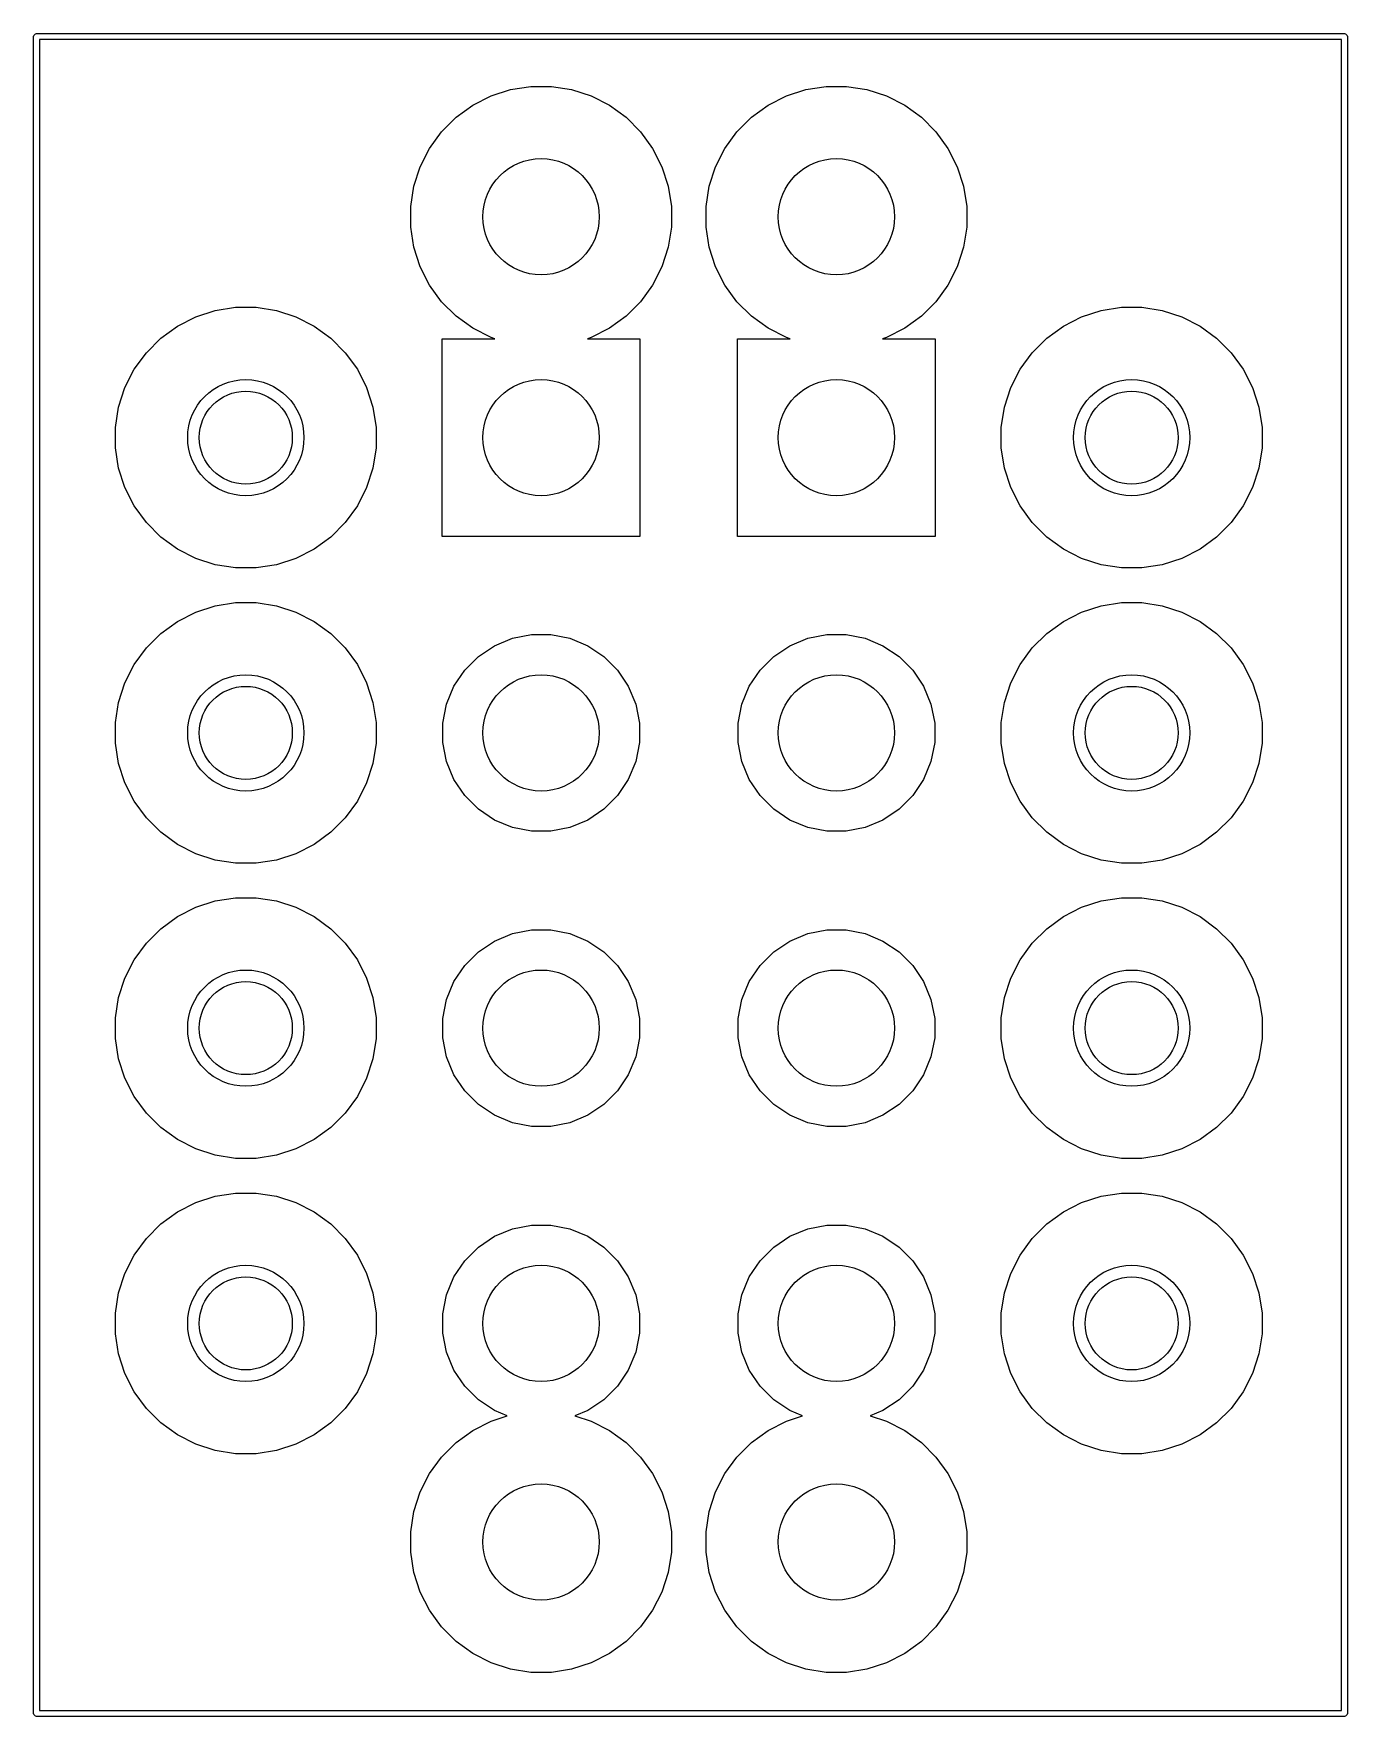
# Model space of a CAD drawing. Extents: x 98.2 to 109.5, y -111 to -96.5.
import ezdxf

# ---------------------------------------------------------------- set-up
doc = ezdxf.new("R2010")
doc.units = 0
doc.layers.add('BLACK', color=7, linetype='CONTINUOUS')

msp = doc.modelspace()

# ---------------------------------------------------------------- linework, layer by layer
at = {"layer": 'BLACK', "linetype": 'CONTINUOUS'}
for p, q in [((98.175, -96.55), (98.176903, -96.540433)), ((98.176903, -96.540433), (98.190433, -96.526903)), ((98.190433, -96.526903), (98.2, -96.525)), ((98.2, -96.525), (109.45, -96.525)), ((109.45, -96.525), (109.459567, -96.526903)), ((109.459567, -96.526903), (109.473097, -96.540433)), ((109.473097, -96.540433), (109.475, -96.55)), ((98.175, -110.975), (98.175, -96.55)), ((98.225, -96.575), (98.225, -110.95)), ((109.425, -96.575), (98.225, -96.575)), ((109.425, -110.95), (109.425, -96.575)), ((109.475, -96.55), (109.475, -110.975)), ((102.277374, -97.006084), (102.451734, -96.978468)), ((102.451734, -96.978468), (102.628266, -96.978468)), ((102.628266, -96.978468), (102.802626, -97.006084)), ((104.817374, -97.006084), (104.991734, -96.978468)), ((104.991734, -96.978468), (105.168266, -96.978468)), ((105.168266, -96.978468), (105.342626, -97.006084)), ((101.952189, -97.14078), (102.109481, -97.060636)), ((102.109481, -97.060636), (102.277374, -97.006084)), ((102.802626, -97.006084), (102.970519, -97.060636)), ((102.970519, -97.060636), (103.127811, -97.14078)), ((104.492189, -97.14078), (104.649481, -97.060636)), ((104.649481, -97.060636), (104.817374, -97.006084)), ((105.342626, -97.006084), (105.510519, -97.060636)), ((105.510519, -97.060636), (105.667811, -97.14078)), ((101.684543, -97.369371), (101.809371, -97.244543)), ((101.809371, -97.244543), (101.952189, -97.14078)), ((103.127811, -97.14078), (103.270629, -97.244543)), ((103.270629, -97.244543), (103.395457, -97.369371)), ((104.224543, -97.369371), (104.349371, -97.244543)), ((104.349371, -97.244543), (104.492189, -97.14078)), ((105.667811, -97.14078), (105.810629, -97.244543)), ((105.810629, -97.244543), (105.935457, -97.369371)), ((101.58078, -97.512189), (101.684543, -97.369371)), ((103.395457, -97.369371), (103.49922, -97.512189)), ((104.12078, -97.512189), (104.224543, -97.369371)), ((105.935457, -97.369371), (106.03922, -97.512189)), ((101.500636, -97.669481), (101.58078, -97.512189)), ((103.49922, -97.512189), (103.579364, -97.669481)), ((104.040636, -97.669481), (104.12078, -97.512189)), ((106.03922, -97.512189), (106.119364, -97.669481)), ((101.446084, -97.837374), (101.500636, -97.669481)), ((103.579364, -97.669481), (103.633916, -97.837374)), ((103.986084, -97.837374), (104.040636, -97.669481)), ((106.119364, -97.669481), (106.173916, -97.837374)), ((101.418468, -98.011734), (101.446084, -97.837374)), ((103.633916, -97.837374), (103.661532, -98.011734)), ((103.958468, -98.011734), (103.986084, -97.837374)), ((106.173916, -97.837374), (106.201532, -98.011734)), ((101.418468, -98.188266), (101.418468, -98.011734)), ((103.661532, -98.011734), (103.661532, -98.188266)), ((103.958468, -98.188266), (103.958468, -98.011734)), ((106.201532, -98.011734), (106.201532, -98.188266)), ((101.446084, -98.362626), (101.418468, -98.188266)), ((103.661532, -98.188266), (103.633916, -98.362626)), ((103.986084, -98.362626), (103.958468, -98.188266)), ((106.201532, -98.188266), (106.173916, -98.362626)), ((101.500636, -98.530519), (101.446084, -98.362626)), ((103.633916, -98.362626), (103.579364, -98.530519)), ((104.040636, -98.530519), (103.986084, -98.362626)), ((106.173916, -98.362626), (106.119364, -98.530519)), ((101.58078, -98.687811), (101.500636, -98.530519)), ((103.579364, -98.530519), (103.49922, -98.687811)), ((104.12078, -98.687811), (104.040636, -98.530519)), ((106.119364, -98.530519), (106.03922, -98.687811)), ((101.684543, -98.830629), (101.58078, -98.687811)), ((103.49922, -98.687811), (103.395457, -98.830629)), ((104.224543, -98.830629), (104.12078, -98.687811)), ((106.03922, -98.687811), (105.935457, -98.830629)), ((101.809371, -98.955457), (101.684543, -98.830629)), ((103.395457, -98.830629), (103.270629, -98.955457)), ((104.349371, -98.955457), (104.224543, -98.830629)), ((105.935457, -98.830629), (105.810629, -98.955457)), ((99.412189, -99.04078), (99.569481, -98.960636)), ((99.569481, -98.960636), (99.737374, -98.906084)), ((99.737374, -98.906084), (99.911734, -98.878468)), ((99.911734, -98.878468), (100.088266, -98.878468)), ((100.088266, -98.878468), (100.262626, -98.906084)), ((100.262626, -98.906084), (100.430519, -98.960636)), ((100.430519, -98.960636), (100.587811, -99.04078)), ((101.952189, -99.05922), (101.809371, -98.955457)), ((103.270629, -98.955457), (103.127811, -99.05922)), ((104.492189, -99.05922), (104.349371, -98.955457)), ((105.810629, -98.955457), (105.667811, -99.05922)), ((107.032189, -99.04078), (107.189481, -98.960636)), ((107.189481, -98.960636), (107.357374, -98.906084)), ((107.357374, -98.906084), (107.531734, -98.878468)), ((107.531734, -98.878468), (107.708266, -98.878468)), ((107.708266, -98.878468), (107.882626, -98.906084)), ((107.882626, -98.906084), (108.050519, -98.960636)), ((108.050519, -98.960636), (108.207811, -99.04078)), ((99.144543, -99.269371), (99.269371, -99.144543)), ((99.269371, -99.144543), (99.412189, -99.04078)), ((100.587811, -99.04078), (100.730629, -99.144543)), ((100.730629, -99.144543), (100.855457, -99.269371)), ((101.69, -100.85), (101.69, -99.15)), ((101.69, -99.15), (102.142215, -99.15)), ((102.109481, -99.139364), (101.952189, -99.05922)), ((102.142215, -99.15), (102.109481, -99.139364)), ((102.970519, -99.139364), (102.937785, -99.15)), ((102.937785, -99.15), (103.39, -99.15)), ((103.127811, -99.05922), (102.970519, -99.139364)), ((103.39, -99.15), (103.39, -100.85)), ((104.23, -100.85), (104.23, -99.15)), ((104.23, -99.15), (104.682215, -99.15)), ((104.649481, -99.139364), (104.492189, -99.05922)), ((104.682215, -99.15), (104.649481, -99.139364)), ((105.510519, -99.139364), (105.477785, -99.15)), ((105.477785, -99.15), (105.93, -99.15)), ((105.667811, -99.05922), (105.510519, -99.139364)), ((105.93, -99.15), (105.93, -100.85)), ((106.764543, -99.269371), (106.889371, -99.144543)), ((106.889371, -99.144543), (107.032189, -99.04078)), ((108.207811, -99.04078), (108.350629, -99.144543)), ((108.350629, -99.144543), (108.475457, -99.269371)), ((99.04078, -99.412189), (99.144543, -99.269371)), ((100.855457, -99.269371), (100.95922, -99.412189)), ((106.66078, -99.412189), (106.764543, -99.269371)), ((108.475457, -99.269371), (108.57922, -99.412189)), ((98.960636, -99.569481), (99.04078, -99.412189)), ((100.95922, -99.412189), (101.039364, -99.569481)), ((106.580636, -99.569481), (106.66078, -99.412189)), ((108.57922, -99.412189), (108.659364, -99.569481)), ((98.906084, -99.737374), (98.960636, -99.569481)), ((101.039364, -99.569481), (101.093916, -99.737374)), ((106.526084, -99.737374), (106.580636, -99.569481)), ((108.659364, -99.569481), (108.713916, -99.737374)), ((98.878468, -99.911734), (98.906084, -99.737374)), ((101.093916, -99.737374), (101.121532, -99.911734)), ((106.498468, -99.911734), (106.526084, -99.737374)), ((108.713916, -99.737374), (108.741532, -99.911734)), ((98.878468, -100.088266), (98.878468, -99.911734)), ((101.121532, -99.911734), (101.121532, -100.088266)), ((106.498468, -100.088266), (106.498468, -99.911734)), ((108.741532, -99.911734), (108.741532, -100.088266)), ((98.906084, -100.262626), (98.878468, -100.088266)), ((101.121532, -100.088266), (101.093916, -100.262626)), ((106.526084, -100.262626), (106.498468, -100.088266)), ((108.741532, -100.088266), (108.713916, -100.262626)), ((98.960636, -100.430519), (98.906084, -100.262626)), ((101.093916, -100.262626), (101.039364, -100.430519)), ((106.580636, -100.430519), (106.526084, -100.262626)), ((108.713916, -100.262626), (108.659364, -100.430519)), ((99.04078, -100.587811), (98.960636, -100.430519)), ((101.039364, -100.430519), (100.95922, -100.587811)), ((106.66078, -100.587811), (106.580636, -100.430519)), ((108.659364, -100.430519), (108.57922, -100.587811)), ((99.144543, -100.730629), (99.04078, -100.587811)), ((100.95922, -100.587811), (100.855457, -100.730629)), ((106.764543, -100.730629), (106.66078, -100.587811)), ((108.57922, -100.587811), (108.475457, -100.730629)), ((99.269371, -100.855457), (99.144543, -100.730629)), ((100.855457, -100.730629), (100.730629, -100.855457)), ((106.889371, -100.855457), (106.764543, -100.730629)), ((108.475457, -100.730629), (108.350629, -100.855457)), ((99.412189, -100.95922), (99.269371, -100.855457)), ((100.730629, -100.855457), (100.587811, -100.95922)), ((103.39, -100.85), (101.69, -100.85)), ((105.93, -100.85), (104.23, -100.85)), ((107.032189, -100.95922), (106.889371, -100.855457)), ((108.350629, -100.855457), (108.207811, -100.95922)), ((99.569481, -101.039364), (99.412189, -100.95922)), ((100.587811, -100.95922), (100.430519, -101.039364)), ((107.189481, -101.039364), (107.032189, -100.95922)), ((108.207811, -100.95922), (108.050519, -101.039364)), ((99.737374, -101.093916), (99.569481, -101.039364)), ((99.911734, -101.121532), (99.737374, -101.093916)), ((100.088266, -101.121532), (99.911734, -101.121532)), ((100.262626, -101.093916), (100.088266, -101.121532)), ((100.430519, -101.039364), (100.262626, -101.093916)), ((107.357374, -101.093916), (107.189481, -101.039364)), ((107.531734, -101.121532), (107.357374, -101.093916)), ((107.708266, -101.121532), (107.531734, -101.121532)), ((107.882626, -101.093916), (107.708266, -101.121532)), ((108.050519, -101.039364), (107.882626, -101.093916)), ((99.569481, -101.500636), (99.737374, -101.446084)), ((99.737374, -101.446084), (99.911734, -101.418468)), ((99.911734, -101.418468), (100.088266, -101.418468)), ((100.088266, -101.418468), (100.262626, -101.446084)), ((100.262626, -101.446084), (100.430519, -101.500636)), ((107.189481, -101.500636), (107.357374, -101.446084)), ((107.357374, -101.446084), (107.531734, -101.418468)), ((107.531734, -101.418468), (107.708266, -101.418468)), ((107.708266, -101.418468), (107.882626, -101.446084)), ((107.882626, -101.446084), (108.050519, -101.500636)), ((99.269371, -101.684543), (99.412189, -101.58078)), ((99.412189, -101.58078), (99.569481, -101.500636)), ((100.430519, -101.500636), (100.587811, -101.58078)), ((100.587811, -101.58078), (100.730629, -101.684543)), ((106.889371, -101.684543), (107.032189, -101.58078)), ((107.032189, -101.58078), (107.189481, -101.500636)), ((108.050519, -101.500636), (108.207811, -101.58078)), ((108.207811, -101.58078), (108.350629, -101.684543)), ((99.144543, -101.809371), (99.269371, -101.684543)), ((100.730629, -101.684543), (100.855457, -101.809371)), ((102.139313, -101.790367), (102.293258, -101.726601)), ((102.293258, -101.726601), (102.456685, -101.694093)), ((102.456685, -101.694093), (102.623315, -101.694093)), ((102.623315, -101.694093), (102.786742, -101.726601)), ((102.786742, -101.726601), (102.940687, -101.790367)), ((104.679313, -101.790367), (104.833258, -101.726601)), ((104.833258, -101.726601), (104.996685, -101.694093)), ((104.996685, -101.694093), (105.163315, -101.694093)), ((105.163315, -101.694093), (105.326742, -101.726601)), ((105.326742, -101.726601), (105.480687, -101.790367)), ((106.764543, -101.809371), (106.889371, -101.684543)), ((108.350629, -101.684543), (108.475457, -101.809371)), ((99.04078, -101.952189), (99.144543, -101.809371)), ((100.855457, -101.809371), (100.95922, -101.952189)), ((101.882941, -102.000766), (102.000766, -101.882941)), ((102.000766, -101.882941), (102.139313, -101.790367)), ((102.940687, -101.790367), (103.079234, -101.882941)), ((103.079234, -101.882941), (103.197059, -102.000766)), ((104.422941, -102.000766), (104.540766, -101.882941)), ((104.540766, -101.882941), (104.679313, -101.790367)), ((105.480687, -101.790367), (105.619234, -101.882941)), ((105.619234, -101.882941), (105.737059, -102.000766)), ((106.66078, -101.952189), (106.764543, -101.809371)), ((108.475457, -101.809371), (108.57922, -101.952189)), ((98.960636, -102.109481), (99.04078, -101.952189)), ((100.95922, -101.952189), (101.039364, -102.109481)), ((101.790367, -102.139313), (101.882941, -102.000766)), ((103.197059, -102.000766), (103.289633, -102.139313)), ((104.330367, -102.139313), (104.422941, -102.000766)), ((105.737059, -102.000766), (105.829633, -102.139313)), ((106.580636, -102.109481), (106.66078, -101.952189)), ((108.57922, -101.952189), (108.659364, -102.109481)), ((98.906084, -102.277374), (98.960636, -102.109481)), ((101.039364, -102.109481), (101.093916, -102.277374)), ((101.726601, -102.293258), (101.790367, -102.139313)), ((103.289633, -102.139313), (103.353399, -102.293258)), ((104.266601, -102.293258), (104.330367, -102.139313)), ((105.829633, -102.139313), (105.893399, -102.293258)), ((106.526084, -102.277374), (106.580636, -102.109481)), ((108.659364, -102.109481), (108.713916, -102.277374)), ((98.878468, -102.451734), (98.906084, -102.277374)), ((101.093916, -102.277374), (101.121532, -102.451734)), ((101.694093, -102.456685), (101.726601, -102.293258)), ((103.353399, -102.293258), (103.385907, -102.456685)), ((104.234093, -102.456685), (104.266601, -102.293258)), ((105.893399, -102.293258), (105.925907, -102.456685)), ((106.498468, -102.451734), (106.526084, -102.277374)), ((108.713916, -102.277374), (108.741532, -102.451734)), ((98.878468, -102.628266), (98.878468, -102.451734)), ((101.121532, -102.451734), (101.121532, -102.628266)), ((101.694093, -102.623315), (101.694093, -102.456685)), ((103.385907, -102.456685), (103.385907, -102.623315)), ((104.234093, -102.623315), (104.234093, -102.456685)), ((105.925907, -102.456685), (105.925907, -102.623315)), ((106.498468, -102.628266), (106.498468, -102.451734)), ((108.741532, -102.451734), (108.741532, -102.628266)), ((101.726601, -102.786742), (101.694093, -102.623315)), ((103.385907, -102.623315), (103.353399, -102.786742)), ((104.266601, -102.786742), (104.234093, -102.623315)), ((105.925907, -102.623315), (105.893399, -102.786742)), ((98.906084, -102.802626), (98.878468, -102.628266)), ((101.121532, -102.628266), (101.093916, -102.802626)), ((106.526084, -102.802626), (106.498468, -102.628266)), ((108.741532, -102.628266), (108.713916, -102.802626)), ((98.960636, -102.970519), (98.906084, -102.802626)), ((101.093916, -102.802626), (101.039364, -102.970519)), ((101.790367, -102.940687), (101.726601, -102.786742)), ((103.353399, -102.786742), (103.289633, -102.940687)), ((104.330367, -102.940687), (104.266601, -102.786742)), ((105.893399, -102.786742), (105.829633, -102.940687)), ((106.580636, -102.970519), (106.526084, -102.802626)), ((108.713916, -102.802626), (108.659364, -102.970519)), ((99.04078, -103.127811), (98.960636, -102.970519)), ((101.039364, -102.970519), (100.95922, -103.127811)), ((101.882941, -103.079234), (101.790367, -102.940687)), ((103.289633, -102.940687), (103.197059, -103.079234)), ((104.422941, -103.079234), (104.330367, -102.940687)), ((105.829633, -102.940687), (105.737059, -103.079234)), ((106.66078, -103.127811), (106.580636, -102.970519)), ((108.659364, -102.970519), (108.57922, -103.127811)), ((99.144543, -103.270629), (99.04078, -103.127811)), ((100.95922, -103.127811), (100.855457, -103.270629)), ((102.000766, -103.197059), (101.882941, -103.079234)), ((102.139313, -103.289633), (102.000766, -103.197059)), ((103.079234, -103.197059), (102.940687, -103.289633)), ((103.197059, -103.079234), (103.079234, -103.197059)), ((104.540766, -103.197059), (104.422941, -103.079234)), ((104.679313, -103.289633), (104.540766, -103.197059)), ((105.619234, -103.197059), (105.480687, -103.289633)), ((105.737059, -103.079234), (105.619234, -103.197059)), ((106.764543, -103.270629), (106.66078, -103.127811)), ((108.57922, -103.127811), (108.475457, -103.270629)), ((99.269371, -103.395457), (99.144543, -103.270629)), ((100.855457, -103.270629), (100.730629, -103.395457)), ((102.293258, -103.353399), (102.139313, -103.289633)), ((102.940687, -103.289633), (102.786742, -103.353399)), ((104.833258, -103.353399), (104.679313, -103.289633)), ((105.480687, -103.289633), (105.326742, -103.353399)), ((106.889371, -103.395457), (106.764543, -103.270629)), ((108.475457, -103.270629), (108.350629, -103.395457)), ((99.412189, -103.49922), (99.269371, -103.395457)), ((100.730629, -103.395457), (100.587811, -103.49922)), ((102.456685, -103.385907), (102.293258, -103.353399)), ((102.623315, -103.385907), (102.456685, -103.385907)), ((102.786742, -103.353399), (102.623315, -103.385907)), ((104.996685, -103.385907), (104.833258, -103.353399)), ((105.163315, -103.385907), (104.996685, -103.385907)), ((105.326742, -103.353399), (105.163315, -103.385907)), ((107.032189, -103.49922), (106.889371, -103.395457)), ((108.350629, -103.395457), (108.207811, -103.49922)), ((99.569481, -103.579364), (99.412189, -103.49922)), ((99.737374, -103.633916), (99.569481, -103.579364)), ((99.911734, -103.661532), (99.737374, -103.633916)), ((100.262626, -103.633916), (100.088266, -103.661532)), ((100.430519, -103.579364), (100.262626, -103.633916)), ((100.587811, -103.49922), (100.430519, -103.579364)), ((107.189481, -103.579364), (107.032189, -103.49922)), ((107.357374, -103.633916), (107.189481, -103.579364)), ((107.531734, -103.661532), (107.357374, -103.633916)), ((107.882626, -103.633916), (107.708266, -103.661532)), ((108.050519, -103.579364), (107.882626, -103.633916)), ((108.207811, -103.49922), (108.050519, -103.579364)), ((100.088266, -103.661532), (99.911734, -103.661532)), ((107.708266, -103.661532), (107.531734, -103.661532)), ((99.412189, -104.12078), (99.569481, -104.040636)), ((99.569481, -104.040636), (99.737374, -103.986084)), ((99.737374, -103.986084), (99.911734, -103.958468)), ((99.911734, -103.958468), (100.088266, -103.958468)), ((100.088266, -103.958468), (100.262626, -103.986084)), ((100.262626, -103.986084), (100.430519, -104.040636)), ((100.430519, -104.040636), (100.587811, -104.12078)), ((107.032189, -104.12078), (107.189481, -104.040636)), ((107.189481, -104.040636), (107.357374, -103.986084)), ((107.357374, -103.986084), (107.531734, -103.958468)), ((107.531734, -103.958468), (107.708266, -103.958468)), ((107.708266, -103.958468), (107.882626, -103.986084)), ((107.882626, -103.986084), (108.050519, -104.040636)), ((108.050519, -104.040636), (108.207811, -104.12078)), ((99.269371, -104.224543), (99.412189, -104.12078)), ((100.587811, -104.12078), (100.730629, -104.224543)), ((106.889371, -104.224543), (107.032189, -104.12078)), ((108.207811, -104.12078), (108.350629, -104.224543)), ((99.04078, -104.492189), (99.144543, -104.349371)), ((99.144543, -104.349371), (99.269371, -104.224543)), ((100.730629, -104.224543), (100.855457, -104.349371)), ((100.855457, -104.349371), (100.95922, -104.492189)), ((102.000766, -104.422941), (102.139313, -104.330367)), ((102.139313, -104.330367), (102.293258, -104.266601)), ((102.293258, -104.266601), (102.456685, -104.234093)), ((102.456685, -104.234093), (102.623315, -104.234093)), ((102.623315, -104.234093), (102.786742, -104.266601)), ((102.786742, -104.266601), (102.940687, -104.330367)), ((102.940687, -104.330367), (103.079234, -104.422941)), ((104.540766, -104.422941), (104.679313, -104.330367)), ((104.679313, -104.330367), (104.833258, -104.266601)), ((104.833258, -104.266601), (104.996685, -104.234093)), ((104.996685, -104.234093), (105.163315, -104.234093)), ((105.163315, -104.234093), (105.326742, -104.266601)), ((105.326742, -104.266601), (105.480687, -104.330367)), ((105.480687, -104.330367), (105.619234, -104.422941)), ((106.66078, -104.492189), (106.764543, -104.349371)), ((106.764543, -104.349371), (106.889371, -104.224543)), ((108.350629, -104.224543), (108.475457, -104.349371)), ((108.475457, -104.349371), (108.57922, -104.492189)), ((98.960636, -104.649481), (99.04078, -104.492189)), ((100.95922, -104.492189), (101.039364, -104.649481)), ((101.882941, -104.540766), (102.000766, -104.422941)), ((103.079234, -104.422941), (103.197059, -104.540766)), ((104.422941, -104.540766), (104.540766, -104.422941)), ((105.619234, -104.422941), (105.737059, -104.540766)), ((106.580636, -104.649481), (106.66078, -104.492189)), ((108.57922, -104.492189), (108.659364, -104.649481)), ((98.906084, -104.817374), (98.960636, -104.649481)), ((101.039364, -104.649481), (101.093916, -104.817374)), ((101.790367, -104.679313), (101.882941, -104.540766)), ((103.197059, -104.540766), (103.289633, -104.679313)), ((104.330367, -104.679313), (104.422941, -104.540766)), ((105.737059, -104.540766), (105.829633, -104.679313)), ((106.526084, -104.817374), (106.580636, -104.649481)), ((108.659364, -104.649481), (108.713916, -104.817374)), ((101.726601, -104.833258), (101.790367, -104.679313)), ((103.289633, -104.679313), (103.353399, -104.833258)), ((104.266601, -104.833258), (104.330367, -104.679313)), ((105.829633, -104.679313), (105.893399, -104.833258)), ((98.878468, -104.991734), (98.906084, -104.817374)), ((101.093916, -104.817374), (101.121532, -104.991734)), ((101.694093, -104.996685), (101.726601, -104.833258)), ((103.353399, -104.833258), (103.385907, -104.996685)), ((104.234093, -104.996685), (104.266601, -104.833258)), ((105.893399, -104.833258), (105.925907, -104.996685)), ((106.498468, -104.991734), (106.526084, -104.817374)), ((108.713916, -104.817374), (108.741532, -104.991734)), ((98.878468, -105.168266), (98.878468, -104.991734)), ((101.121532, -104.991734), (101.121532, -105.168266)), ((101.694093, -105.163315), (101.694093, -104.996685)), ((103.385907, -104.996685), (103.385907, -105.163315)), ((104.234093, -105.163315), (104.234093, -104.996685)), ((105.925907, -104.996685), (105.925907, -105.163315)), ((106.498468, -105.168266), (106.498468, -104.991734)), ((108.741532, -104.991734), (108.741532, -105.168266)), ((98.906084, -105.342626), (98.878468, -105.168266)), ((101.121532, -105.168266), (101.093916, -105.342626)), ((101.726601, -105.326742), (101.694093, -105.163315)), ((103.385907, -105.163315), (103.353399, -105.326742)), ((104.266601, -105.326742), (104.234093, -105.163315)), ((105.925907, -105.163315), (105.893399, -105.326742)), ((106.526084, -105.342626), (106.498468, -105.168266)), ((108.741532, -105.168266), (108.713916, -105.342626)), ((98.960636, -105.510519), (98.906084, -105.342626)), ((101.093916, -105.342626), (101.039364, -105.510519)), ((101.790367, -105.480687), (101.726601, -105.326742)), ((103.353399, -105.326742), (103.289633, -105.480687)), ((104.330367, -105.480687), (104.266601, -105.326742)), ((105.893399, -105.326742), (105.829633, -105.480687)), ((106.580636, -105.510519), (106.526084, -105.342626)), ((108.713916, -105.342626), (108.659364, -105.510519)), ((99.04078, -105.667811), (98.960636, -105.510519)), ((101.039364, -105.510519), (100.95922, -105.667811)), ((101.882941, -105.619234), (101.790367, -105.480687)), ((103.289633, -105.480687), (103.197059, -105.619234)), ((104.422941, -105.619234), (104.330367, -105.480687)), ((105.829633, -105.480687), (105.737059, -105.619234)), ((106.66078, -105.667811), (106.580636, -105.510519)), ((108.659364, -105.510519), (108.57922, -105.667811)), ((102.000766, -105.737059), (101.882941, -105.619234)), ((103.197059, -105.619234), (103.079234, -105.737059)), ((104.540766, -105.737059), (104.422941, -105.619234)), ((105.737059, -105.619234), (105.619234, -105.737059)), ((99.144543, -105.810629), (99.04078, -105.667811)), ((99.269371, -105.935457), (99.144543, -105.810629)), ((100.855457, -105.810629), (100.730629, -105.935457)), ((100.95922, -105.667811), (100.855457, -105.810629)), ((102.139313, -105.829633), (102.000766, -105.737059)), ((103.079234, -105.737059), (102.940687, -105.829633)), ((104.679313, -105.829633), (104.540766, -105.737059)), ((105.619234, -105.737059), (105.480687, -105.829633)), ((106.764543, -105.810629), (106.66078, -105.667811)), ((106.889371, -105.935457), (106.764543, -105.810629)), ((108.475457, -105.810629), (108.350629, -105.935457)), ((108.57922, -105.667811), (108.475457, -105.810629)), ((99.412189, -106.03922), (99.269371, -105.935457)), ((100.730629, -105.935457), (100.587811, -106.03922)), ((102.293258, -105.893399), (102.139313, -105.829633)), ((102.456685, -105.925907), (102.293258, -105.893399)), ((102.623315, -105.925907), (102.456685, -105.925907)), ((102.786742, -105.893399), (102.623315, -105.925907)), ((102.940687, -105.829633), (102.786742, -105.893399)), ((104.833258, -105.893399), (104.679313, -105.829633)), ((104.996685, -105.925907), (104.833258, -105.893399)), ((105.163315, -105.925907), (104.996685, -105.925907)), ((105.326742, -105.893399), (105.163315, -105.925907)), ((105.480687, -105.829633), (105.326742, -105.893399)), ((107.032189, -106.03922), (106.889371, -105.935457)), ((108.350629, -105.935457), (108.207811, -106.03922)), ((99.569481, -106.119364), (99.412189, -106.03922)), ((100.587811, -106.03922), (100.430519, -106.119364)), ((107.189481, -106.119364), (107.032189, -106.03922)), ((108.207811, -106.03922), (108.050519, -106.119364)), ((99.737374, -106.173916), (99.569481, -106.119364)), ((99.911734, -106.201532), (99.737374, -106.173916)), ((100.088266, -106.201532), (99.911734, -106.201532)), ((100.262626, -106.173916), (100.088266, -106.201532)), ((100.430519, -106.119364), (100.262626, -106.173916)), ((107.357374, -106.173916), (107.189481, -106.119364)), ((107.531734, -106.201532), (107.357374, -106.173916)), ((107.708266, -106.201532), (107.531734, -106.201532)), ((107.882626, -106.173916), (107.708266, -106.201532)), ((108.050519, -106.119364), (107.882626, -106.173916)), ((99.569481, -106.580636), (99.737374, -106.526084)), ((99.737374, -106.526084), (99.911734, -106.498468)), ((99.911734, -106.498468), (100.088266, -106.498468)), ((100.088266, -106.498468), (100.262626, -106.526084)), ((100.262626, -106.526084), (100.430519, -106.580636)), ((107.189481, -106.580636), (107.357374, -106.526084)), ((107.357374, -106.526084), (107.531734, -106.498468)), ((107.531734, -106.498468), (107.708266, -106.498468)), ((107.708266, -106.498468), (107.882626, -106.526084)), ((107.882626, -106.526084), (108.050519, -106.580636)), ((99.269371, -106.764543), (99.412189, -106.66078)), ((99.412189, -106.66078), (99.569481, -106.580636)), ((100.430519, -106.580636), (100.587811, -106.66078)), ((100.587811, -106.66078), (100.730629, -106.764543)), ((106.889371, -106.764543), (107.032189, -106.66078)), ((107.032189, -106.66078), (107.189481, -106.580636)), ((108.050519, -106.580636), (108.207811, -106.66078)), ((108.207811, -106.66078), (108.350629, -106.764543)), ((99.144543, -106.889371), (99.269371, -106.764543)), ((100.730629, -106.764543), (100.855457, -106.889371)), ((102.139313, -106.870367), (102.293258, -106.806601)), ((102.293258, -106.806601), (102.456685, -106.774093)), ((102.456685, -106.774093), (102.623315, -106.774093)), ((102.623315, -106.774093), (102.786742, -106.806601)), ((102.786742, -106.806601), (102.940687, -106.870367)), ((104.679313, -106.870367), (104.833258, -106.806601)), ((104.833258, -106.806601), (104.996685, -106.774093)), ((104.996685, -106.774093), (105.163315, -106.774093)), ((105.163315, -106.774093), (105.326742, -106.806601)), ((105.326742, -106.806601), (105.480687, -106.870367)), ((106.764543, -106.889371), (106.889371, -106.764543)), ((108.350629, -106.764543), (108.475457, -106.889371)), ((99.04078, -107.032189), (99.144543, -106.889371)), ((100.855457, -106.889371), (100.95922, -107.032189)), ((101.882941, -107.080766), (102.000766, -106.962941)), ((102.000766, -106.962941), (102.139313, -106.870367)), ((102.940687, -106.870367), (103.079234, -106.962941)), ((103.079234, -106.962941), (103.197059, -107.080766)), ((104.422941, -107.080766), (104.540766, -106.962941)), ((104.540766, -106.962941), (104.679313, -106.870367)), ((105.480687, -106.870367), (105.619234, -106.962941)), ((105.619234, -106.962941), (105.737059, -107.080766)), ((106.66078, -107.032189), (106.764543, -106.889371)), ((108.475457, -106.889371), (108.57922, -107.032189)), ((98.960636, -107.189481), (99.04078, -107.032189)), ((100.95922, -107.032189), (101.039364, -107.189481)), ((101.790367, -107.219313), (101.882941, -107.080766)), ((103.197059, -107.080766), (103.289633, -107.219313)), ((104.330367, -107.219313), (104.422941, -107.080766)), ((105.737059, -107.080766), (105.829633, -107.219313)), ((106.580636, -107.189481), (106.66078, -107.032189)), ((108.57922, -107.032189), (108.659364, -107.189481)), ((98.906084, -107.357374), (98.960636, -107.189481)), ((101.039364, -107.189481), (101.093916, -107.357374)), ((101.726601, -107.373258), (101.790367, -107.219313)), ((103.289633, -107.219313), (103.353399, -107.373258)), ((104.266601, -107.373258), (104.330367, -107.219313)), ((105.829633, -107.219313), (105.893399, -107.373258)), ((106.526084, -107.357374), (106.580636, -107.189481)), ((108.659364, -107.189481), (108.713916, -107.357374)), ((98.878468, -107.531734), (98.906084, -107.357374)), ((101.093916, -107.357374), (101.121532, -107.531734)), ((101.694093, -107.536685), (101.726601, -107.373258)), ((103.353399, -107.373258), (103.385907, -107.536685)), ((104.234093, -107.536685), (104.266601, -107.373258)), ((105.893399, -107.373258), (105.925907, -107.536685)), ((106.498468, -107.531734), (106.526084, -107.357374)), ((108.713916, -107.357374), (108.741532, -107.531734)), ((98.878468, -107.708266), (98.878468, -107.531734)), ((101.121532, -107.531734), (101.121532, -107.708266)), ((101.694093, -107.703315), (101.694093, -107.536685)), ((103.385907, -107.536685), (103.385907, -107.703315)), ((104.234093, -107.703315), (104.234093, -107.536685)), ((105.925907, -107.536685), (105.925907, -107.703315)), ((106.498468, -107.708266), (106.498468, -107.531734)), ((108.741532, -107.531734), (108.741532, -107.708266)), ((98.906084, -107.882626), (98.878468, -107.708266)), ((101.121532, -107.708266), (101.093916, -107.882626)), ((101.726601, -107.866742), (101.694093, -107.703315)), ((103.385907, -107.703315), (103.353399, -107.866742)), ((104.266601, -107.866742), (104.234093, -107.703315)), ((105.925907, -107.703315), (105.893399, -107.866742)), ((106.526084, -107.882626), (106.498468, -107.708266)), ((108.741532, -107.708266), (108.713916, -107.882626)), ((98.960636, -108.050519), (98.906084, -107.882626)), ((101.093916, -107.882626), (101.039364, -108.050519)), ((101.790367, -108.020687), (101.726601, -107.866742)), ((103.353399, -107.866742), (103.289633, -108.020687)), ((104.330367, -108.020687), (104.266601, -107.866742)), ((105.893399, -107.866742), (105.829633, -108.020687)), ((106.580636, -108.050519), (106.526084, -107.882626)), ((108.713916, -107.882626), (108.659364, -108.050519)), ((99.04078, -108.207811), (98.960636, -108.050519)), ((101.039364, -108.050519), (100.95922, -108.207811)), ((101.882941, -108.159234), (101.790367, -108.020687)), ((103.289633, -108.020687), (103.197059, -108.159234)), ((104.422941, -108.159234), (104.330367, -108.020687)), ((105.829633, -108.020687), (105.737059, -108.159234)), ((106.66078, -108.207811), (106.580636, -108.050519)), ((108.659364, -108.050519), (108.57922, -108.207811)), ((99.144543, -108.350629), (99.04078, -108.207811)), ((100.95922, -108.207811), (100.855457, -108.350629)), ((102.000766, -108.277059), (101.882941, -108.159234)), ((103.197059, -108.159234), (103.079234, -108.277059)), ((104.540766, -108.277059), (104.422941, -108.159234)), ((105.737059, -108.159234), (105.619234, -108.277059)), ((106.764543, -108.350629), (106.66078, -108.207811)), ((108.57922, -108.207811), (108.475457, -108.350629)), ((99.269371, -108.475457), (99.144543, -108.350629)), ((100.855457, -108.350629), (100.730629, -108.475457)), ((102.139313, -108.369633), (102.000766, -108.277059)), ((102.109481, -108.460636), (102.24932, -108.415199)), ((102.24932, -108.415199), (102.139313, -108.369633)), ((102.940687, -108.369633), (102.830679, -108.415199)), ((102.830679, -108.415199), (102.970519, -108.460636)), ((103.079234, -108.277059), (102.940687, -108.369633)), ((104.679313, -108.369633), (104.540766, -108.277059)), ((104.649481, -108.460636), (104.78932, -108.415199)), ((104.78932, -108.415199), (104.679313, -108.369633)), ((105.480687, -108.369633), (105.370679, -108.415199)), ((105.370679, -108.415199), (105.510519, -108.460636)), ((105.619234, -108.277059), (105.480687, -108.369633)), ((106.889371, -108.475457), (106.764543, -108.350629)), ((108.475457, -108.350629), (108.350629, -108.475457)), ((99.412189, -108.57922), (99.269371, -108.475457)), ((100.730629, -108.475457), (100.587811, -108.57922)), ((101.809371, -108.644543), (101.952189, -108.54078)), ((101.952189, -108.54078), (102.109481, -108.460636)), ((102.970519, -108.460636), (103.127811, -108.54078)), ((103.127811, -108.54078), (103.270629, -108.644543)), ((104.349371, -108.644543), (104.492189, -108.54078)), ((104.492189, -108.54078), (104.649481, -108.460636)), ((105.510519, -108.460636), (105.667811, -108.54078)), ((105.667811, -108.54078), (105.810629, -108.644543)), ((107.032189, -108.57922), (106.889371, -108.475457)), ((108.350629, -108.475457), (108.207811, -108.57922)), ((99.569481, -108.659364), (99.412189, -108.57922)), ((99.737374, -108.713916), (99.569481, -108.659364)), ((100.430519, -108.659364), (100.262626, -108.713916)), ((100.587811, -108.57922), (100.430519, -108.659364)), ((101.684543, -108.769371), (101.809371, -108.644543)), ((103.270629, -108.644543), (103.395457, -108.769371)), ((104.224543, -108.769371), (104.349371, -108.644543)), ((105.810629, -108.644543), (105.935457, -108.769371)), ((107.189481, -108.659364), (107.032189, -108.57922)), ((107.357374, -108.713916), (107.189481, -108.659364)), ((108.050519, -108.659364), (107.882626, -108.713916)), ((108.207811, -108.57922), (108.050519, -108.659364)), ((99.911734, -108.741532), (99.737374, -108.713916)), ((100.088266, -108.741532), (99.911734, -108.741532)), ((100.262626, -108.713916), (100.088266, -108.741532)), ((101.58078, -108.912189), (101.684543, -108.769371)), ((103.395457, -108.769371), (103.49922, -108.912189)), ((104.12078, -108.912189), (104.224543, -108.769371)), ((105.935457, -108.769371), (106.03922, -108.912189)), ((107.531734, -108.741532), (107.357374, -108.713916)), ((107.708266, -108.741532), (107.531734, -108.741532)), ((107.882626, -108.713916), (107.708266, -108.741532)), ((101.500636, -109.069481), (101.58078, -108.912189)), ((103.49922, -108.912189), (103.579364, -109.069481)), ((104.040636, -109.069481), (104.12078, -108.912189)), ((106.03922, -108.912189), (106.119364, -109.069481)), ((101.446084, -109.237374), (101.500636, -109.069481)), ((103.579364, -109.069481), (103.633916, -109.237374)), ((103.986084, -109.237374), (104.040636, -109.069481)), ((106.119364, -109.069481), (106.173916, -109.237374)), ((101.418468, -109.411734), (101.446084, -109.237374)), ((103.633916, -109.237374), (103.661532, -109.411734)), ((103.958468, -109.411734), (103.986084, -109.237374)), ((106.173916, -109.237374), (106.201532, -109.411734)), ((101.418468, -109.588266), (101.418468, -109.411734)), ((103.661532, -109.411734), (103.661532, -109.588266)), ((103.958468, -109.588266), (103.958468, -109.411734)), ((106.201532, -109.411734), (106.201532, -109.588266)), ((101.446084, -109.762626), (101.418468, -109.588266)), ((103.661532, -109.588266), (103.633916, -109.762626)), ((103.986084, -109.762626), (103.958468, -109.588266)), ((106.201532, -109.588266), (106.173916, -109.762626)), ((101.500636, -109.930519), (101.446084, -109.762626)), ((103.633916, -109.762626), (103.579364, -109.930519)), ((104.040636, -109.930519), (103.986084, -109.762626)), ((106.173916, -109.762626), (106.119364, -109.930519)), ((101.58078, -110.087811), (101.500636, -109.930519)), ((103.579364, -109.930519), (103.49922, -110.087811)), ((104.12078, -110.087811), (104.040636, -109.930519)), ((106.119364, -109.930519), (106.03922, -110.087811)), ((101.684543, -110.230629), (101.58078, -110.087811)), ((103.49922, -110.087811), (103.395457, -110.230629)), ((104.224543, -110.230629), (104.12078, -110.087811)), ((106.03922, -110.087811), (105.935457, -110.230629)), ((101.809371, -110.355457), (101.684543, -110.230629)), ((103.395457, -110.230629), (103.270629, -110.355457)), ((104.349371, -110.355457), (104.224543, -110.230629)), ((105.935457, -110.230629), (105.810629, -110.355457)), ((101.952189, -110.45922), (101.809371, -110.355457)), ((103.270629, -110.355457), (103.127811, -110.45922)), ((104.492189, -110.45922), (104.349371, -110.355457)), ((105.810629, -110.355457), (105.667811, -110.45922)), ((102.109481, -110.539364), (101.952189, -110.45922)), ((102.277374, -110.593916), (102.109481, -110.539364)), ((102.970519, -110.539364), (102.802626, -110.593916)), ((103.127811, -110.45922), (102.970519, -110.539364)), ((104.649481, -110.539364), (104.492189, -110.45922)), ((104.817374, -110.593916), (104.649481, -110.539364)), ((105.510519, -110.539364), (105.342626, -110.593916)), ((105.667811, -110.45922), (105.510519, -110.539364)), ((102.451734, -110.621532), (102.277374, -110.593916)), ((102.628266, -110.621532), (102.451734, -110.621532)), ((102.802626, -110.593916), (102.628266, -110.621532)), ((104.991734, -110.621532), (104.817374, -110.593916)), ((105.168266, -110.621532), (104.991734, -110.621532)), ((105.342626, -110.593916), (105.168266, -110.621532)), ((98.176903, -110.984567), (98.175, -110.975)), ((98.190433, -110.998097), (98.176903, -110.984567)), ((98.2, -111), (98.190433, -110.998097)), ((109.45, -111), (98.2, -111)), ((98.225, -110.95), (109.425, -110.95)), ((109.459567, -110.998097), (109.45, -111)), ((109.473097, -110.984567), (109.459567, -110.998097)), ((109.475, -110.975), (109.473097, -110.984567))]:
    msp.add_line(p, q, dxfattribs=at)
at = {"layer": 'BLACK'}
for centre, radius in [((102.54, -98.1), 0.5), ((105.08, -98.1), 0.5), ((100, -100), 0.5), ((102.54, -100), 0.5), ((105.08, -100), 0.5), ((107.62, -100), 0.5), ((100, -100), 0.4), ((107.62, -100), 0.4), ((100, -102.54), 0.5), ((102.54, -102.54), 0.5), ((105.08, -102.54), 0.5), ((107.62, -102.54), 0.5), ((100, -102.54), 0.4), ((107.62, -102.54), 0.4), ((100, -105.08), 0.5), ((102.54, -105.08), 0.5), ((105.08, -105.08), 0.5), ((107.62, -105.08), 0.5), ((100, -105.08), 0.4), ((107.62, -105.08), 0.4), ((100, -107.62), 0.5), ((100, -107.62), 0.4), ((102.54, -107.62), 0.5), ((105.08, -107.62), 0.5), ((107.62, -107.62), 0.5), ((107.62, -107.62), 0.4), ((102.54, -109.5), 0.5), ((105.08, -109.5), 0.5)]:
    msp.add_circle(centre, radius, dxfattribs=at)
at = {"layer": 'WHITE'}
for centre, radius in [((102.54, -98.1), 0.5), ((105.08, -98.1), 0.5), ((100, -100), 0.5), ((102.54, -100), 0.5), ((105.08, -100), 0.5), ((107.62, -100), 0.5), ((100, -100), 0.4), ((107.62, -100), 0.4), ((100, -102.54), 0.5), ((102.54, -102.54), 0.5), ((105.08, -102.54), 0.5), ((107.62, -102.54), 0.5), ((100, -102.54), 0.4), ((107.62, -102.54), 0.4), ((100, -105.08), 0.5), ((102.54, -105.08), 0.5), ((105.08, -105.08), 0.5), ((107.62, -105.08), 0.5), ((100, -105.08), 0.4), ((107.62, -105.08), 0.4), ((100, -107.62), 0.5), ((100, -107.62), 0.4), ((102.54, -107.62), 0.5), ((105.08, -107.62), 0.5), ((107.62, -107.62), 0.5), ((107.62, -107.62), 0.4), ((102.54, -109.5), 0.5), ((105.08, -109.5), 0.5)]:
    msp.add_circle(centre, radius, dxfattribs=at)

doc.saveas('drawing.dxf')
